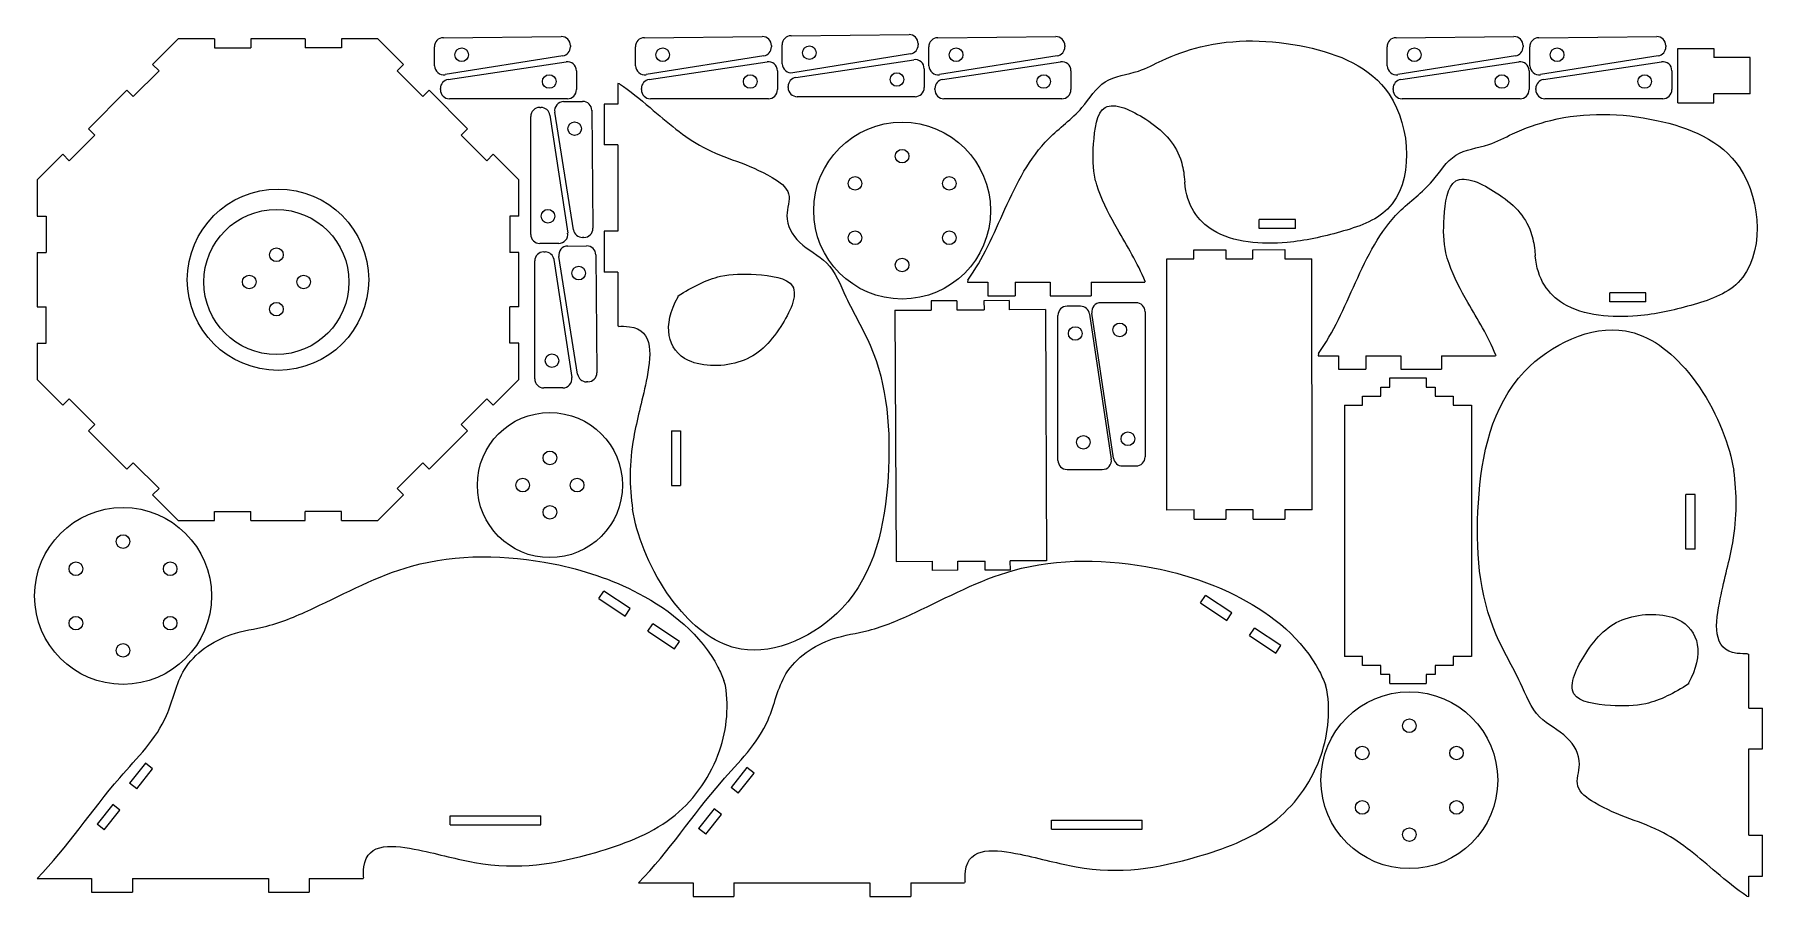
# Model space of a CAD drawing. Header units: inches. Extents: x 0.1 to 23.9, y 0 to 11.9.
import ezdxf

# ---------------------------------------------------------------- set-up
doc = ezdxf.new("R2010")
doc.units = ezdxf.units.IN
doc.header["$MEASUREMENT"] = 0

msp = doc.modelspace()

# ---------------------------------------------------------------- linework, layer by layer
at = {"color": 7, "linetype": 'Continuous', "lineweight": 15}
for p, q in [((10.509, 11.906), (12.134, 11.921)), ((2.063, 11.862), (1.71, 11.508)), ((2.563, 11.862), (2.063, 11.862)), ((2.563, 11.862), (2.563, 11.737)), ((2.563, 11.737), (3.063, 11.737)), ((3.813, 11.862), (3.063, 11.862)), ((3.063, 11.862), (3.063, 11.737)), ((3.813, 11.862), (3.813, 11.737)), ((4.313, 11.737), (3.813, 11.737)), ((4.813, 11.862), (4.313, 11.862)), ((4.313, 11.862), (4.313, 11.737)), ((5.167, 11.508), (4.813, 11.862)), ((5.595, 11.491), (5.593, 11.752)), ((5.717, 11.878), (7.342, 11.893)), ((7.468, 11.77), (7.468, 11.752)), ((8.365, 11.491), (8.363, 11.752)), ((8.487, 11.878), (10.112, 11.893)), ((10.238, 11.77), (10.238, 11.752)), ((10.387, 11.519), (10.385, 11.78)), ((12.26, 11.797), (12.26, 11.78)), ((12.409, 11.491), (12.407, 11.752)), ((12.531, 11.878), (14.156, 11.893)), ((14.282, 11.77), (14.282, 11.752)), ((18.725, 11.491), (18.722, 11.752)), ((18.846, 11.878), (20.471, 11.893)), ((20.597, 11.77), (20.597, 11.752)), ((20.691, 11.491), (20.689, 11.752)), ((20.813, 11.878), (22.438, 11.893)), ((22.564, 11.77), (22.564, 11.752)), ((22.727, 11.73), (23.227, 11.73)), ((22.727, 10.98), (22.727, 11.73)), ((23.227, 11.73), (23.227, 11.605)), ((1.71, 11.508), (1.798, 11.42)), ((5.167, 11.508), (5.078, 11.42)), ((7.363, 11.628), (5.74, 11.369)), ((5.783, 11.303), (7.408, 11.547)), ((10.133, 11.628), (8.51, 11.369)), ((8.552, 11.303), (10.177, 11.547)), ((12.155, 11.655), (10.532, 11.396)), ((10.574, 11.331), (12.199, 11.574)), ((12.343, 11.451), (12.343, 11.19)), ((14.177, 11.628), (12.554, 11.369)), ((12.597, 11.303), (14.222, 11.547)), ((20.492, 11.628), (18.869, 11.369)), ((18.912, 11.303), (20.537, 11.547)), ((22.459, 11.628), (20.836, 11.369)), ((20.879, 11.303), (22.504, 11.547)), ((23.727, 11.605), (23.227, 11.605)), ((23.727, 11.105), (23.727, 11.605)), ((1.798, 11.42), (1.444, 11.066)), ((5.078, 11.42), (5.432, 11.066)), ((7.551, 11.423), (7.551, 11.162)), ((8.143, 11.242), (8.119, 11.245)), ((8.119, 11.245), (8.119, 10.964)), ((10.321, 11.423), (10.321, 11.162)), ((10.468, 11.19), (10.468, 11.207)), ((14.365, 11.423), (14.365, 11.162)), ((20.68, 11.423), (20.68, 11.162)), ((22.647, 11.423), (22.647, 11.162)), ((1.356, 11.155), (0.826, 10.624)), ((1.356, 11.155), (1.444, 11.066)), ((5.52, 11.155), (5.432, 11.066)), ((6.051, 10.624), (5.52, 11.155)), ((5.676, 11.162), (5.676, 11.179)), ((7.426, 11.037), (5.801, 11.037)), ((7.374, 10.998), (7.635, 11)), ((8.446, 11.162), (8.446, 11.179)), ((10.196, 11.037), (8.571, 11.037)), ((12.218, 11.065), (10.593, 11.065)), ((12.49, 11.162), (12.49, 11.179)), ((14.24, 11.037), (12.615, 11.037)), ((18.805, 11.162), (18.805, 11.179)), ((20.555, 11.037), (18.93, 11.037)), ((20.772, 11.162), (20.772, 11.179)), ((22.522, 11.037), (20.897, 11.037)), ((22.727, 10.98), (23.227, 10.98)), ((23.227, 10.98), (23.227, 11.105)), ((23.727, 11.105), (23.227, 11.105)), ((6.92, 9.167), (6.92, 10.792)), ((7.045, 10.917), (7.062, 10.917)), ((7.186, 10.811), (7.43, 9.186)), ((7.511, 9.231), (7.252, 10.853)), ((7.762, 10.877), (7.777, 9.252)), ((8.119, 10.964), (7.931, 10.964)), ((7.931, 10.964), (7.931, 10.402)), ((0.56, 10.182), (0.914, 10.536)), ((0.826, 10.624), (0.914, 10.536)), ((6.051, 10.624), (5.962, 10.536)), ((6.316, 10.182), (5.962, 10.536)), ((0.472, 10.271), (0.119, 9.917)), ((0.472, 10.271), (0.56, 10.182)), ((6.404, 10.271), (6.316, 10.182)), ((6.758, 9.917), (6.404, 10.271)), ((8.119, 10.402), (7.931, 10.402)), ((8.119, 10.402), (8.119, 9.211)), ((0.119, 9.917), (0.119, 9.417)), ((6.758, 9.417), (6.758, 9.917)), ((14.746, 9.777), (14.722, 9.85)), ((15.927, 9.96), (15.933, 9.885)), ((0.119, 9.417), (0.244, 9.417)), ((0.244, 9.417), (0.244, 8.917)), ((6.633, 9.417), (6.633, 8.917)), ((6.758, 9.417), (6.633, 9.417)), ((16.959, 9.247), (16.959, 9.372)), ((17.459, 9.372), (16.959, 9.372)), ((17.459, 9.247), (17.459, 9.372)), ((7.653, 9.125), (7.635, 9.125)), ((8.119, 9.211), (7.931, 9.211)), ((7.931, 9.211), (7.931, 8.648)), ((17.459, 9.247), (16.959, 9.247)), ((0.119, 8.917), (0.244, 8.917)), ((0.119, 8.917), (0.119, 8.167)), ((6.758, 8.917), (6.633, 8.917)), ((6.758, 8.167), (6.758, 8.917)), ((7.306, 9.042), (7.045, 9.042)), ((7.101, 8.926), (7.118, 8.926)), ((7.566, 7.239), (7.307, 8.862)), ((7.43, 9.006), (7.691, 9.009)), ((7.817, 8.885), (7.832, 7.26)), ((15.686, 8.831), (16.061, 8.831)), ((15.688, 5.367), (15.686, 8.831)), ((16.061, 8.956), (16.499, 8.956)), ((16.061, 8.831), (16.061, 8.956)), ((16.499, 8.956), (16.499, 8.831)), ((16.499, 8.831), (16.874, 8.831)), ((16.874, 8.956), (17.311, 8.957)), ((16.874, 8.831), (16.874, 8.956)), ((17.311, 8.957), (17.311, 8.832)), ((17.311, 8.832), (17.686, 8.832)), ((17.688, 5.368), (17.686, 8.832)), ((19.576, 8.765), (19.552, 8.837)), ((20.758, 8.947), (20.764, 8.873)), ((6.976, 7.176), (6.976, 8.801)), ((7.241, 8.819), (7.485, 7.194)), ((8.119, 8.648), (7.931, 8.648)), ((8.119, 8.648), (8.119, 7.906)), ((12.945, 8.537), (12.941, 8.507)), ((12.941, 8.507), (13.222, 8.507)), ((13.222, 8.507), (13.222, 8.319)), ((13.597, 8.507), (14.08, 8.507)), ((13.597, 8.507), (13.597, 8.319)), ((14.08, 8.507), (14.08, 8.319)), ((14.643, 8.507), (14.643, 8.319)), ((14.643, 8.507), (15.385, 8.507)), ((15.389, 8.517), (15.385, 8.507)), ((21.79, 8.235), (21.79, 8.36)), ((22.29, 8.36), (21.79, 8.36)), ((22.29, 8.235), (22.29, 8.36)), ((0.119, 8.167), (0.244, 8.167)), ((0.244, 7.667), (0.244, 8.167)), ((6.633, 7.667), (6.633, 8.167)), ((6.758, 8.167), (6.633, 8.167)), ((11.94, 8.122), (12.44, 8.124)), ((11.94, 8.122), (11.956, 4.658)), ((12.792, 8.251), (12.44, 8.249)), ((12.44, 8.249), (12.44, 8.124)), ((12.792, 8.251), (12.793, 8.126)), ((12.793, 8.126), (13.168, 8.127)), ((13.515, 8.254), (13.167, 8.252)), ((13.167, 8.252), (13.168, 8.127)), ((13.222, 8.319), (13.597, 8.319)), ((13.515, 8.254), (13.515, 8.129)), ((14.015, 8.131), (13.515, 8.129)), ((14.015, 8.131), (14.03, 4.668)), ((14.08, 8.319), (14.643, 8.319)), ((14.498, 8.176), (14.312, 8.176)), ((15.263, 8.225), (14.776, 8.225)), ((22.29, 8.235), (21.79, 8.235)), ((8.136, 7.899), (8.119, 7.906)), ((14.187, 6.051), (14.187, 8.051)), ((14.622, 8.069), (14.922, 6.069)), ((14.953, 6.082), (14.653, 8.082)), ((15.388, 8.1), (15.388, 6.1)), ((0.119, 7.667), (0.244, 7.667)), ((0.119, 7.667), (0.119, 7.167)), ((6.758, 7.667), (6.633, 7.667)), ((6.758, 7.167), (6.758, 7.667)), ((17.775, 7.524), (17.772, 7.495)), ((17.772, 7.495), (18.053, 7.495)), ((18.053, 7.495), (18.053, 7.307)), ((18.428, 7.495), (18.911, 7.495)), ((18.428, 7.495), (18.428, 7.307)), ((18.911, 7.495), (18.911, 7.307)), ((19.473, 7.495), (19.473, 7.307)), ((19.473, 7.495), (20.215, 7.495)), ((20.219, 7.504), (20.215, 7.495)), ((0.119, 7.167), (0.472, 6.814)), ((6.404, 6.814), (6.758, 7.167)), ((18.053, 7.307), (18.428, 7.307)), ((18.759, 7.188), (19.259, 7.188)), ((18.759, 7.063), (18.759, 7.188)), ((18.911, 7.307), (19.473, 7.307)), ((19.259, 7.188), (19.259, 7.063)), ((7.362, 7.051), (7.101, 7.051)), ((7.708, 7.134), (7.691, 7.134)), ((18.384, 6.938), (18.634, 6.938)), ((18.384, 6.813), (18.384, 6.938)), ((18.634, 7.063), (18.759, 7.063)), ((18.634, 6.938), (18.634, 7.063)), ((19.259, 7.063), (19.384, 7.063)), ((19.384, 7.063), (19.384, 6.938)), ((19.384, 6.938), (19.634, 6.938)), ((19.634, 6.938), (19.634, 6.813)), ((0.472, 6.814), (0.56, 6.902)), ((0.56, 6.902), (0.914, 6.548)), ((6.316, 6.902), (5.962, 6.548)), ((6.404, 6.814), (6.316, 6.902)), ((18.134, 6.813), (18.384, 6.813)), ((18.134, 6.813), (18.134, 3.35)), ((19.634, 6.813), (19.884, 6.813)), ((19.884, 6.813), (19.884, 3.35)), ((0.826, 6.46), (0.914, 6.548)), ((0.826, 6.46), (1.356, 5.93)), ((5.52, 5.93), (6.051, 6.46)), ((6.051, 6.46), (5.962, 6.548)), ((8.859, 6.457), (8.984, 6.457)), ((8.859, 6.457), (8.859, 5.707)), ((8.984, 6.457), (8.984, 5.707)), ((1.356, 5.93), (1.444, 6.018)), ((1.798, 5.665), (1.444, 6.018)), ((5.078, 5.665), (5.432, 6.018)), ((5.52, 5.93), (5.432, 6.018)), ((15.076, 5.975), (15.263, 5.975)), ((23.46, 6.109), (23.5, 5.91)), ((14.312, 5.926), (14.798, 5.926)), ((1.71, 5.576), (1.798, 5.665)), ((1.71, 5.576), (2.063, 5.223)), ((4.813, 5.223), (5.167, 5.576)), ((5.167, 5.576), (5.078, 5.665)), ((8.859, 5.707), (8.984, 5.707)), ((22.841, 4.83), (22.841, 5.58)), ((22.966, 5.58), (22.841, 5.58)), ((22.966, 4.83), (22.966, 5.58)), ((2.563, 5.223), (2.563, 5.348)), ((2.563, 5.348), (3.063, 5.348)), ((3.063, 5.223), (3.063, 5.348)), ((3.813, 5.223), (3.813, 5.348)), ((4.313, 5.348), (3.813, 5.348)), ((4.313, 5.223), (4.313, 5.348)), ((8.365, 5.178), (8.325, 5.377)), ((16.063, 5.368), (15.688, 5.367)), ((16.063, 5.243), (16.063, 5.368)), ((16.5, 5.368), (16.5, 5.243)), ((16.875, 5.368), (16.5, 5.368)), ((16.875, 5.243), (16.875, 5.368)), ((17.313, 5.368), (17.313, 5.243)), ((17.688, 5.368), (17.313, 5.368)), ((2.063, 5.223), (2.563, 5.223)), ((3.063, 5.223), (3.813, 5.223)), ((4.313, 5.223), (4.813, 5.223)), ((16.063, 5.243), (16.5, 5.243)), ((16.875, 5.243), (17.313, 5.243)), ((22.966, 4.83), (22.841, 4.83)), ((11.956, 4.658), (12.456, 4.661)), ((12.456, 4.536), (12.456, 4.661)), ((12.809, 4.537), (12.456, 4.536)), ((12.808, 4.662), (13.183, 4.664)), ((12.809, 4.537), (12.808, 4.662)), ((13.184, 4.539), (13.183, 4.664)), ((13.531, 4.54), (13.184, 4.539)), ((14.03, 4.668), (13.53, 4.665)), ((13.531, 4.54), (13.53, 4.665)), ((7.86, 4.147), (7.929, 4.251)), ((7.86, 4.147), (8.224, 3.904)), ((8.293, 4.008), (7.929, 4.251)), ((16.149, 4.087), (16.219, 4.191)), ((16.149, 4.087), (16.513, 3.844)), ((16.583, 3.948), (16.219, 4.191)), ((8.224, 3.904), (8.293, 4.008)), ((16.513, 3.844), (16.583, 3.948)), ((8.536, 3.696), (8.605, 3.8)), ((8.536, 3.696), (8.9, 3.453)), ((8.969, 3.557), (8.605, 3.8)), ((16.826, 3.636), (16.895, 3.74)), ((16.826, 3.636), (17.19, 3.394)), ((17.259, 3.498), (16.895, 3.74)), ((8.9, 3.453), (8.969, 3.557)), ((17.19, 3.394), (17.259, 3.498)), ((18.384, 3.35), (18.134, 3.35)), ((18.384, 3.225), (18.384, 3.35)), ((19.634, 3.35), (19.634, 3.225)), ((19.884, 3.35), (19.634, 3.35)), ((23.69, 3.387), (23.707, 3.381)), ((23.707, 2.638), (23.707, 3.381)), ((18.634, 3.225), (18.384, 3.225)), ((18.634, 3.1), (18.634, 3.225)), ((18.759, 3.1), (18.634, 3.1)), ((18.759, 2.975), (18.759, 3.1)), ((19.259, 3.1), (19.259, 2.975)), ((19.384, 3.1), (19.259, 3.1)), ((19.384, 3.225), (19.384, 3.1)), ((19.634, 3.225), (19.384, 3.225)), ((9.603, 2.947), (9.583, 3.017)), ((17.893, 2.887), (17.873, 2.958)), ((18.759, 2.975), (19.259, 2.975)), ((23.707, 2.638), (23.894, 2.638)), ((23.894, 2.076), (23.894, 2.638)), ((23.707, 0.885), (23.707, 2.076)), ((23.707, 2.076), (23.894, 2.076)), ((1.611, 1.879), (1.393, 1.603)), ((1.491, 1.525), (1.71, 1.802)), ((1.71, 1.802), (1.611, 1.879)), ((9.901, 1.82), (9.683, 1.543)), ((9.781, 1.466), (9.999, 1.742)), ((9.999, 1.742), (9.901, 1.82)), ((1.491, 1.525), (1.393, 1.603)), ((9.781, 1.466), (9.683, 1.543)), ((1.161, 1.308), (0.945, 1.036)), ((1.043, 0.958), (1.259, 1.231)), ((1.259, 1.231), (1.161, 1.308)), ((9.45, 1.249), (9.235, 0.976)), ((9.549, 1.171), (9.45, 1.249)), ((1.043, 0.958), (0.945, 1.036)), ((5.81, 1.029), (5.81, 1.154)), ((5.81, 1.154), (7.06, 1.154)), ((5.81, 1.029), (7.06, 1.029)), ((7.06, 1.029), (7.06, 1.154)), ((9.333, 0.899), (9.235, 0.976)), ((9.333, 0.899), (9.549, 1.171)), ((14.099, 0.969), (14.099, 1.094)), ((14.099, 1.094), (15.349, 1.094)), ((14.099, 0.969), (15.349, 0.969)), ((15.349, 0.969), (15.349, 1.094)), ((23.707, 0.885), (23.894, 0.885)), ((23.894, 0.322), (23.894, 0.885)), ((0.119, 0.288), (0.869, 0.288)), ((0.869, 0.288), (0.869, 0.101)), ((1.431, 0.288), (1.431, 0.101)), ((1.431, 0.288), (3.306, 0.288)), ((3.306, 0.288), (3.306, 0.101)), ((3.869, 0.288), (3.869, 0.101)), ((3.869, 0.288), (4.611, 0.288)), ((4.618, 0.305), (4.611, 0.288)), ((12.907, 0.246), (12.9, 0.229)), ((23.707, 0.041), (23.707, 0.322)), ((23.707, 0.322), (23.894, 0.322)), ((0.869, 0.101), (1.431, 0.101)), ((3.306, 0.101), (3.869, 0.101)), ((8.408, 0.229), (9.158, 0.229)), ((9.158, 0.229), (9.158, 0.041)), ((9.158, 0.041), (9.721, 0.041)), ((9.721, 0.229), (9.721, 0.041)), ((9.721, 0.229), (11.596, 0.229)), ((11.596, 0.229), (11.596, 0.041)), ((11.596, 0.041), (12.158, 0.041)), ((12.158, 0.229), (12.158, 0.041)), ((12.158, 0.229), (12.9, 0.229)), ((23.682, 0.044), (23.707, 0.041))]:
    msp.add_line(p, q, dxfattribs=at)
for centre, radius in [((5.969, 11.643), 0.0938), ((8.739, 11.643), 0.0938), ((10.761, 11.671), 0.0938), ((12.783, 11.643), 0.0938), ((19.098, 11.643), 0.0938), ((21.065, 11.643), 0.0938), ((7.176, 11.274), 0.0938), ((9.946, 11.274), 0.0938), ((11.968, 11.302), 0.0938), ((13.99, 11.274), 0.0938), ((20.305, 11.274), 0.0938), ((22.272, 11.274), 0.0938), ((7.526, 10.624), 0.0938), ((12.039, 9.495), 1.219), ((12.039, 10.245), 0.0938), ((3.438, 8.542), 1.25), ((11.39, 9.87), 0.0938), ((12.689, 9.87), 0.0938), ((3.416, 8.511), 1), ((7.158, 9.417), 0.0938), ((11.39, 9.12), 0.0938), ((12.689, 9.12), 0.0938), ((3.416, 8.886), 0.0938), ((12.039, 8.745), 0.0938), ((3.041, 8.511), 0.0938), ((3.791, 8.511), 0.0937), ((7.582, 8.633), 0.0938), ((3.416, 8.136), 0.0938), ((14.425, 7.801), 0.0938), ((15.038, 7.85), 0.0938), ((7.213, 7.426), 0.0938), ((7.185, 5.711), 1), ((15.15, 6.35), 0.0938), ((14.537, 6.301), 0.0938), ((7.185, 6.086), 0.0938), ((6.81, 5.711), 0.0938), ((7.56, 5.711), 0.0937), ((1.302, 4.183), 1.219), ((7.185, 5.336), 0.0938), ((1.302, 4.933), 0.0938), ((0.653, 4.558), 0.0938), ((1.952, 4.558), 0.0938), ((0.653, 3.808), 0.0938), ((1.952, 3.808), 0.0938), ((1.302, 3.433), 0.0938), ((19.029, 1.643), 1.219), ((19.029, 2.393), 0.0938), ((18.38, 2.018), 0.0938), ((19.679, 2.018), 0.0938), ((18.38, 1.268), 0.0938), ((19.679, 1.268), 0.0938), ((19.029, 0.893), 0.0938)]:
    msp.add_circle(centre, radius, dxfattribs=at)
for centre, start, end in [((12.135, 11.796), 0.5298, 90.5298), ((5.718, 11.753), 90.5298, 180.5298), ((7.343, 11.768), 0.5298, 90.5298), ((7.343, 11.751), 279.0605, 0.5298), ((8.488, 11.753), 90.5298, 180.5298), ((10.113, 11.768), 0.5298, 90.5298), ((10.113, 11.751), 279.0605, 0.5298), ((10.51, 11.781), 90.5298, 180.5298), ((12.135, 11.779), 279.0605, 0.5298), ((12.532, 11.753), 90.5298, 180.5298), ((14.157, 11.768), 0.5298, 90.5298), ((14.157, 11.751), 279.0605, 0.5298), ((18.847, 11.753), 90.5298, 180.5298), ((20.472, 11.768), 0.5298, 90.5298), ((20.472, 11.751), 279.0605, 0.5298), ((20.814, 11.753), 90.5298, 180.5298), ((22.439, 11.768), 0.5298, 90.5298), ((22.439, 11.751), 279.0605, 0.5298), ((5.72, 11.492), 180.5298, 279.0605), ((7.426, 11.423), 0, 98.5308), ((8.49, 11.492), 180.5298, 279.0605), ((10.196, 11.423), 0, 98.5308), ((10.512, 11.52), 180.5298, 279.0605), ((12.218, 11.451), 0, 98.5308), ((12.534, 11.492), 180.5298, 279.0605), ((14.24, 11.423), 0, 98.5308), ((18.85, 11.492), 180.5298, 279.0605), ((20.555, 11.423), 0, 98.5308), ((20.816, 11.492), 180.5298, 279.0605), ((22.522, 11.423), 0, 98.5308), ((5.801, 11.179), 98.5308, 180), ((8.571, 11.179), 98.5308, 180), ((10.593, 11.207), 98.5308, 180), ((12.615, 11.179), 98.5308, 180), ((18.93, 11.179), 98.5308, 180), ((20.897, 11.179), 98.5308, 180), ((5.801, 11.162), 180, 270), ((7.375, 10.873), 90.5298, 189.0605), ((7.426, 11.162), 270, 0), ((7.637, 10.875), 0.5298, 90.5298), ((8.571, 11.162), 180, 270), ((10.196, 11.162), 270, 0), ((10.593, 11.19), 180, 270), ((12.218, 11.19), 270, 0), ((12.615, 11.162), 180, 270), ((14.24, 11.162), 270, 0), ((18.93, 11.162), 180, 270), ((20.555, 11.162), 270, 0), ((20.897, 11.162), 180, 270), ((22.522, 11.162), 270, 0), ((7.045, 10.792), 90, 180), ((7.062, 10.792), 8.5308, 90), ((7.045, 9.167), 180, 270), ((7.306, 9.167), 270, 8.5308), ((7.634, 9.25), 189.0605, 270.5298), ((7.652, 9.25), 270.5298, 0.5298), ((7.101, 8.801), 90, 180), ((7.118, 8.801), 8.5308, 90), ((7.431, 8.881), 90.5298, 189.0605), ((7.692, 8.884), 0.5298, 90.5298), ((14.312, 8.051), 90, 180), ((14.498, 8.051), 8.5308, 90), ((14.776, 8.1), 90, 188.5308), ((15.263, 8.1), 0, 90), ((7.101, 7.176), 180, 270), ((7.362, 7.176), 270, 8.5308), ((7.69, 7.259), 189.0605, 270.5298), ((7.707, 7.259), 270.5298, 0.5298), ((14.312, 6.051), 180, 270), ((14.798, 6.051), 270, 8.5308), ((15.076, 6.1), 188.5308, 270), ((15.263, 6.1), 270, 0)]:
    msp.add_arc(centre, 0.125, start, end, dxfattribs=at)
for points, knots in [([(12.945, 8.537), (13.153, 8.822), (13.451, 9.535), (13.888, 10.415), (14.51, 10.845), (14.796, 11.336), (15.269, 11.38), (15.676, 11.603), (16.431, 11.87), (17.56, 11.848), (19.029, 11.272), (19.107, 9.53), (18.059, 9.183), (17.273, 9.006), (16.313, 9.072), (15.963, 9.56), (15.933, 9.885)], [0.0031173, 0.0031173, 0.0031173, 0.0031173, 0.0916383, 0.1835673, 0.2339311, 0.2722475, 0.3108169, 0.339522, 0.3844998, 0.5015565, 0.6073723, 0.7345059, 0.7925681, 0.8527467, 0.9359241, 0.9978248, 0.9978248, 0.9978248, 0.9978248]), ([(8.143, 11.242), (8.288, 11.146), (8.665, 10.836), (9.303, 10.269), (10.02, 10.126), (10.545, 9.753), (10.394, 9.384), (10.611, 9.004), (11.064, 8.806), (11.278, 8.226), (11.82, 7.344), (11.934, 5.793), (11.559, 3.974), (9.913, 3.183), (8.838, 3.998), (8.458, 4.811), (8.365, 5.178)], [0.0022624, 0.0022624, 0.0022624, 0.0022624, 0.0428518, 0.1122666, 0.1911978, 0.2157763, 0.2385959, 0.269392, 0.3052625, 0.3463544, 0.4029084, 0.5427246, 0.6886957, 0.8026635, 0.8818054, 0.9761155, 0.9761155, 0.9761155, 0.9761155]), ([(14.722, 9.85), (14.714, 9.875), (14.668, 10.05), (14.664, 10.401), (14.751, 11.099), (15.492, 10.738), (15.847, 10.386), (15.919, 10.046), (15.927, 9.96)], [0.2649947, 0.2649947, 0.2649947, 0.2649947, 0.2798024, 0.3658634, 0.4594776, 0.5623186, 0.6869293, 0.7285791, 0.7285791, 0.7285791, 0.7285791]), ([(17.775, 7.524), (17.984, 7.81), (18.282, 8.522), (18.718, 9.403), (19.341, 9.833), (19.626, 10.324), (20.1, 10.367), (20.507, 10.591), (21.261, 10.858), (22.391, 10.835), (23.86, 10.259), (23.938, 8.518), (22.889, 8.17), (22.104, 7.994), (21.143, 8.06), (20.793, 8.548), (20.764, 8.873)], [0.0031173, 0.0031173, 0.0031173, 0.0031173, 0.0916383, 0.1835673, 0.2339311, 0.2722475, 0.3108169, 0.339522, 0.3844998, 0.5015565, 0.6073723, 0.7345059, 0.7925681, 0.8527467, 0.9359241, 0.9978248, 0.9978248, 0.9978248, 0.9978248]), ([(15.389, 8.517), (15.337, 8.646), (15.213, 8.889), (14.97, 9.294), (14.813, 9.588), (14.746, 9.777)], [0.0071772, 0.0071772, 0.0071772, 0.0071772, 0.2917735, 0.5672651, 0.9759776, 0.9759776, 0.9759776, 0.9759776]), ([(19.552, 8.837), (19.545, 8.863), (19.499, 9.037), (19.495, 9.388), (19.581, 10.087), (20.323, 9.726), (20.678, 9.373), (20.749, 9.034), (20.758, 8.947)], [0.2649947, 0.2649947, 0.2649947, 0.2649947, 0.2798024, 0.3658634, 0.4594776, 0.5623186, 0.6869293, 0.7285791, 0.7285791, 0.7285791, 0.7285791]), ([(8.952, 8.321), (9.144, 8.439), (9.478, 8.621), (10.012, 8.627), (10.711, 8.54), (10.35, 7.799), (9.89, 7.336), (8.837, 7.338), (8.732, 7.919), (8.951, 8.304)], [0.1636316, 0.1636316, 0.1636316, 0.1636316, 0.2798024, 0.3658634, 0.4594776, 0.5623186, 0.6869293, 0.8109078, 1, 1, 1, 1]), ([(20.219, 7.504), (20.168, 7.634), (20.044, 7.877), (19.801, 8.281), (19.644, 8.575), (19.576, 8.765)], [0.0071772, 0.0071772, 0.0071772, 0.0071772, 0.2917735, 0.5672651, 0.9759776, 0.9759776, 0.9759776, 0.9759776]), ([(8.136, 7.899), (8.165, 7.9), (8.641, 7.909), (8.533, 7.141), (8.275, 6.225), (8.279, 5.693), (8.325, 5.377)], [0.0065387, 0.0065387, 0.0065387, 0.0065387, 0.0242648, 0.1429875, 0.2464156, 0.4036938, 0.4036938, 0.4036938, 0.4036938]), ([(23.682, 0.044), (23.537, 0.14), (23.161, 0.45), (22.523, 1.017), (21.806, 1.161), (21.28, 1.534), (21.431, 1.903), (21.215, 2.283), (20.762, 2.481), (20.547, 3.06), (20.005, 3.943), (19.891, 5.494), (20.267, 7.313), (21.912, 8.104), (22.987, 7.289), (23.367, 6.476), (23.46, 6.109)], [0.0022624, 0.0022624, 0.0022624, 0.0022624, 0.0428518, 0.1122666, 0.1911978, 0.2157763, 0.2385959, 0.269392, 0.3052625, 0.3463544, 0.4029084, 0.5427246, 0.6886957, 0.8026635, 0.8818054, 0.9761155, 0.9761155, 0.9761155, 0.9761155]), ([(23.69, 3.387), (23.66, 3.386), (23.185, 3.378), (23.292, 4.145), (23.551, 5.062), (23.546, 5.593), (23.5, 5.91)], [0.0065387, 0.0065387, 0.0065387, 0.0065387, 0.0242648, 0.1429875, 0.2464156, 0.4036938, 0.4036938, 0.4036938, 0.4036938]), ([(0.119, 0.288), (0.539, 0.722), (1.052, 1.517), (1.928, 2.373), (2.079, 3.253), (2.689, 3.67), (3.349, 3.757), (4.171, 4.113), (5.386, 4.778), (7.023, 4.745), (8.508, 4.261), (9.324, 3.605), (9.559, 3.08), (9.583, 3.017)], [0, 0, 0, 0, 0.0944744, 0.1507917, 0.1864544, 0.2286924, 0.2553288, 0.2915168, 0.3687187, 0.4712302, 0.5367715, 0.6152711, 0.6256017, 0.6256017, 0.6256017, 0.6256017]), ([(8.408, 0.229), (8.829, 0.663), (9.342, 1.458), (10.218, 2.313), (10.369, 3.193), (10.979, 3.61), (11.639, 3.697), (12.461, 4.053), (13.676, 4.719), (15.313, 4.685), (16.798, 4.201), (17.614, 3.546), (17.849, 3.02), (17.873, 2.958)], [0, 0, 0, 0, 0.0944744, 0.1507917, 0.1864544, 0.2286924, 0.2553288, 0.2915168, 0.3687187, 0.4712302, 0.5367715, 0.6152711, 0.6256017, 0.6256017, 0.6256017, 0.6256017]), ([(22.873, 2.965), (22.682, 2.847), (22.347, 2.666), (21.813, 2.66), (21.115, 2.746), (21.475, 3.488), (21.936, 3.951), (22.988, 3.949), (23.094, 3.368), (22.874, 2.983)], [0.1636316, 0.1636316, 0.1636316, 0.1636316, 0.2798024, 0.3658634, 0.4594776, 0.5623186, 0.6869293, 0.8109078, 1, 1, 1, 1]), ([(4.618, 0.305), (4.616, 0.335), (4.608, 0.81), (5.376, 0.703), (6.562, 0.368), (7.584, 0.541), (8.91, 1.016), (9.571, 1.921), (9.658, 2.625), (9.603, 2.947)], [0.0065387, 0.0065387, 0.0065387, 0.0065387, 0.0242648, 0.1429875, 0.2464156, 0.5153721, 0.6874197, 0.8502422, 0.9952867, 0.9952867, 0.9952867, 0.9952867]), ([(12.907, 0.246), (12.906, 0.275), (12.898, 0.751), (13.665, 0.643), (14.851, 0.309), (15.874, 0.482), (17.2, 0.957), (17.861, 1.861), (17.948, 2.565), (17.893, 2.887)], [0.0065387, 0.0065387, 0.0065387, 0.0065387, 0.0242648, 0.1429875, 0.2464156, 0.5153721, 0.6874197, 0.8502422, 0.9952867, 0.9952867, 0.9952867, 0.9952867])]:
    msp.add_open_spline(points, degree=3, knots=knots, dxfattribs=at)
for points in [[(8.951, 8.304), (8.95, 8.317), (8.952, 8.321)], [(22.874, 2.983), (22.875, 2.97), (22.873, 2.965)]]:
    msp.add_open_spline(points, degree=2, dxfattribs=at)

doc.saveas('drawing.dxf')
